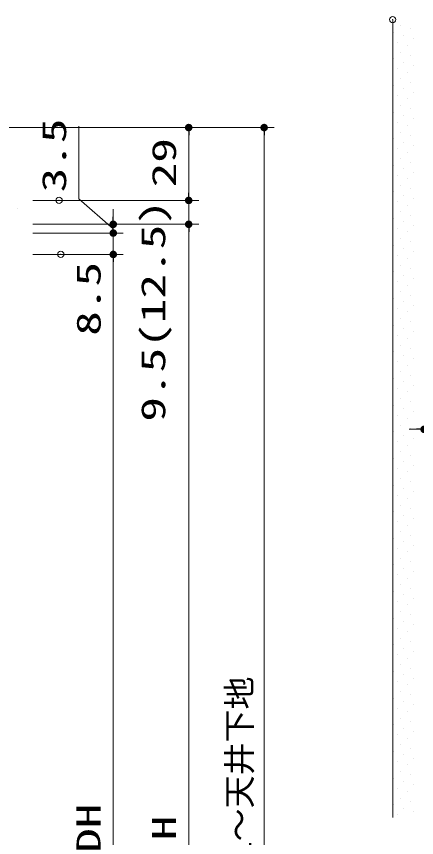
# Model space of a CAD drawing. Units: millimetres, scale not verified. Extents: x -1306 to 1306, y -607 to 607.
# Drawn here: x -177 to -17.9, y -175.6 to 151.3 of the extents above; entities that cross this region are included whole.
import ezdxf
from ezdxf.enums import TextEntityAlignment as Align

# ---------------------------------------------------------------- set-up
doc = ezdxf.new("R2010")
doc.units = ezdxf.units.MM
doc.header["$LTSCALE"] = 5
doc.header["$PDMODE"] = 32
doc.header["$PDSIZE"] = 2.5
for name, color, linetype, lineweight in [('0-1_線(黄)', 2, 'Continuous', 15), ('1-1_寸法線', 3, 'Continuous', 13), ('1-2_ハッチング', 6, 'Continuous', 9), ('1-4_DEFPOINTS', 7, 'Continuous', 5), ('1-5_0', 3, 'Continuous', 25)]:
    doc.layers.add(name, color=color, linetype=linetype, lineweight=lineweight)
doc.styles.add('ＭＳ ゴシック', font='')
doc.styles.get('ＭＳ ゴシック').set_extended_font_data('MS Gothic')

# ---------------------------------------------------------------- blocks, each defined once
blk = doc.blocks.new('_DOT')
at = {"layer": '1-5_0'}
blk.add_line((-2.5, 0), (-5, 0), dxfattribs=at)
for points in [[(0, 0), (-2.5, 0), (-2.48, 0.313)], [(0, 0), (-2.48, -0.313), (-2.5, 0)], [(0, 0), (-2.48, 0.313), (-2.421, 0.622)], [(0, 0), (-2.421, -0.622), (-2.48, -0.313)], [(0, 0), (-2.421, 0.622), (-2.324, 0.92)], [(0, 0), (-2.324, -0.92), (-2.421, -0.622)], [(0, 0), (-2.324, 0.92), (-2.191, 1.204)], [(0, 0), (-2.191, -1.204), (-2.324, -0.92)], [(0, 0), (-2.191, 1.204), (-2.023, 1.469)], [(0, 0), (-2.023, -1.469), (-2.191, -1.204)], [(0, 0), (-2.023, 1.469), (-1.822, 1.711)], [(0, 0), (-1.822, -1.711), (-2.023, -1.469)], [(0, 0), (-1.822, 1.711), (-1.594, 1.926)], [(0, 0), (-1.594, -1.926), (-1.822, -1.711)], [(0, 0), (-1.594, 1.926), (-1.34, 2.111)], [(0, 0), (-1.34, -2.111), (-1.594, -1.926)], [(0, 0), (-1.34, 2.111), (-1.064, 2.262)], [(0, 0), (-1.064, -2.262), (-1.34, -2.111)], [(0, 0), (-1.064, 2.262), (-0.773, 2.378)], [(0, 0), (-0.773, -2.378), (-1.064, -2.262)], [(0, 0), (-0.773, 2.378), (-0.468, 2.456)], [(0, 0), (-0.468, -2.456), (-0.773, -2.378)], [(0, 0), (-0.468, 2.456), (-0.157, 2.495)], [(0, 0), (-0.157, -2.495), (-0.468, -2.456)], [(0, 0), (-0.157, 2.495), (0.157, 2.495)], [(0, 0), (0.157, -2.495), (-0.157, -2.495)], [(0, 0), (0.157, 2.495), (0.468, 2.456)], [(0, 0), (0.468, 2.456), (0.773, 2.378)], [(0, 0), (0.773, 2.378), (1.064, 2.262)], [(0, 0), (1.064, 2.262), (1.34, 2.111)], [(0, 0), (1.34, 2.111), (1.594, 1.926)], [(0, 0), (1.594, 1.926), (1.822, 1.711)], [(0, 0), (1.822, 1.711), (2.023, 1.469)], [(0, 0), (2.023, 1.469), (2.191, 1.204)], [(0, 0), (2.191, 1.204), (2.324, 0.92)], [(0, 0), (2.324, 0.92), (2.421, 0.622)], [(0, 0), (2.421, 0.622), (2.48, 0.313)], [(0, 0), (2.48, 0.313), (2.5, 0)], [(0, 0), (0.468, -2.456), (0.157, -2.495)], [(0, 0), (0.773, -2.378), (0.468, -2.456)], [(0, 0), (1.064, -2.262), (0.773, -2.378)], [(0, 0), (1.34, -2.111), (1.064, -2.262)], [(0, 0), (1.594, -1.926), (1.34, -2.111)], [(0, 0), (1.822, -1.711), (1.594, -1.926)], [(0, 0), (2.023, -1.469), (1.822, -1.711)], [(0, 0), (2.191, -1.204), (2.023, -1.469)], [(0, 0), (2.324, -0.92), (2.191, -1.204)], [(0, 0), (2.421, -0.622), (2.324, -0.92)], [(0, 0), (2.48, -0.313), (2.421, -0.622)], [(0, 0), (2.5, 0), (2.48, -0.313)]]:
    blk.add_solid(points, dxfattribs=at)

msp = doc.modelspace()

# ---------------------------------------------------------------- linework, layer by layer
at = {"layer": '0-1_線(黄)'}
msp.add_line((-27.376, -167.678), (-27.376, 150.04), dxfattribs=at)
at = {"layer": '1-1_寸法線'}
for p, q in [((-208.001, 107.037), (-74.501, 107.037)), ((-189.539, 107.037), (-104.501, 107.037)), ((-108.501, 81.037), (-108.501, 104.037)), ((-78.501, -408.463), (-78.501, 104.037)), ((-108.501, 81.037), (-108.501, 84.037)), ((-170.501, 78.037), (-104.501, 78.037)), ((-152.039, 78.037), (-104.501, 78.037)), ((-108.501, 78.037), (-108.501, 68.537)), ((-138.501, 71.537), (-138.501, 74.537)), ((-138.501, 68.037), (-138.501, 71.037)), ((-138.501, 68.037), (-138.501, 71.037)), ((-170.501, 68.537), (-104.501, 68.537)), ((-170.501, 68.537), (-134.501, 68.537)), ((-170.501, 68.537), (-104.501, 68.537)), ((-138.501, 68.537), (-138.501, 65.037)), ((-138.501, 68.537), (-138.501, 65.037)), ((-108.501, 65.537), (-108.501, -408.463)), ((-108.501, 65.537), (-108.501, -12.606)), ((-170.501, 65.037), (-134.501, 65.037)), ((-170.501, 65.037), (-134.501, 65.037)), ((-138.501, 65.037), (-138.501, 56.537)), ((-138.501, 62.037), (-138.501, 59.037)), ((-170.501, 56.537), (-134.501, 56.537)), ((-151.375, 56.537), (-134.501, 56.537)), ((-138.501, 53.537), (-138.501, 21.585)), ((-138.501, 53.537), (-138.501, -396.463)), ((-17.876, -13.088), (-20.876, -13.088))]:
    msp.add_line(p, q, dxfattribs=at)
msp.add_lwpolyline([(-138.501, 66.787), (-152.2, 78.667), (-152.2, 107.62)], dxfattribs=at)
at = {"layer": '1-2_ハッチング'}
for p, q in [((-24.296, 147.689), (-24.246, 147.689)), ((-26.947, 145.037), (-26.897, 145.037)), ((-20.318, 146.363), (-20.268, 146.363)), ((-25.621, 141.06), (-25.571, 141.06)), ((-22.97, 143.711), (-22.92, 143.711)), ((-18.992, 142.385), (-18.942, 142.385)), ((-21.644, 139.734), (-21.594, 139.734)), ((-26.947, 134.43), (-26.897, 134.43)), ((-24.296, 137.082), (-24.246, 137.082)), ((-20.318, 135.756), (-20.268, 135.756)), ((-22.97, 133.105), (-22.92, 133.105)), ((-18.992, 131.779), (-18.942, 131.779)), ((-25.621, 130.453), (-25.571, 130.453)), ((-21.644, 129.127), (-21.594, 129.127)), ((-24.296, 126.475), (-24.246, 126.475)), ((-20.318, 125.15), (-20.268, 125.15)), ((-26.947, 123.824), (-26.897, 123.824)), ((-22.97, 122.498), (-22.92, 122.498)), ((-18.992, 121.172), (-18.942, 121.172)), ((-25.621, 119.846), (-25.571, 119.846)), ((-21.644, 118.521), (-21.594, 118.521)), ((-24.296, 115.869), (-24.246, 115.869)), ((-20.318, 114.543), (-20.268, 114.543)), ((-26.947, 113.217), (-26.897, 113.217)), ((-22.97, 111.891), (-22.92, 111.891)), ((-25.621, 109.24), (-25.571, 109.24)), ((-21.644, 107.914), (-21.594, 107.914)), ((-18.992, 110.566), (-18.942, 110.566)), ((-24.296, 105.262), (-24.246, 105.262)), ((-26.947, 102.611), (-26.897, 102.611)), ((-20.318, 103.936), (-20.268, 103.936)), ((-25.621, 98.633), (-25.571, 98.633)), ((-22.97, 101.285), (-22.92, 101.285)), ((-18.992, 99.959), (-18.942, 99.959)), ((-21.644, 97.307), (-21.594, 97.307)), ((-26.947, 92.004), (-26.897, 92.004)), ((-24.296, 94.656), (-24.246, 94.656)), ((-20.318, 93.33), (-20.268, 93.33)), ((-22.97, 90.678), (-22.92, 90.678)), ((-18.992, 89.352), (-18.942, 89.352)), ((-25.621, 88.027), (-25.571, 88.027)), ((-21.644, 86.701), (-21.594, 86.701)), ((-24.296, 84.049), (-24.246, 84.049)), ((-20.318, 82.723), (-20.268, 82.723)), ((-26.947, 81.397), (-26.897, 81.397)), ((-22.97, 80.072), (-22.92, 80.072)), ((-18.992, 78.746), (-18.942, 78.746)), ((-25.621, 77.42), (-25.571, 77.42)), ((-21.644, 76.094), (-21.594, 76.094)), ((-176.766, 74.768), (-176.716, 74.768)), ((-24.296, 73.442), (-24.246, 73.442)), ((-20.318, 72.117), (-20.268, 72.117)), ((-26.947, 70.791), (-26.897, 70.791)), ((-22.97, 69.465), (-22.92, 69.465)), ((-25.621, 66.813), (-25.571, 66.813)), ((-21.644, 65.488), (-21.594, 65.488)), ((-18.992, 68.139), (-18.942, 68.139)), ((-24.296, 62.836), (-24.246, 62.836)), ((-26.947, 60.184), (-26.897, 60.184)), ((-22.97, 58.858), (-22.92, 58.858)), ((-20.318, 61.51), (-20.268, 61.51)), ((-25.621, 56.207), (-25.571, 56.207)), ((-18.992, 57.533), (-18.942, 57.533)), ((-21.644, 54.881), (-21.594, 54.881)), ((-26.947, 49.578), (-26.897, 49.578)), ((-24.296, 52.229), (-24.246, 52.229)), ((-20.318, 50.903), (-20.268, 50.903)), ((-22.97, 48.252), (-22.92, 48.252)), ((-18.992, 46.926), (-18.942, 46.926)), ((-25.621, 45.6), (-25.571, 45.6)), ((-21.644, 44.274), (-21.594, 44.274)), ((-24.296, 41.623), (-24.246, 41.623)), ((-20.318, 40.297), (-20.268, 40.297)), ((-26.947, 38.971), (-26.897, 38.971)), ((-22.97, 37.645), (-22.92, 37.645)), ((-18.992, 36.319), (-18.942, 36.319)), ((-25.621, 34.994), (-25.571, 34.994)), ((-21.644, 33.668), (-21.594, 33.668)), ((-24.296, 31.016), (-24.246, 31.016)), ((-20.318, 29.69), (-20.268, 29.69)), ((-26.947, 28.364), (-26.897, 28.364)), ((-22.97, 27.039), (-22.92, 27.039)), ((-25.621, 24.387), (-25.571, 24.387)), ((-21.644, 23.061), (-21.594, 23.061)), ((-18.992, 25.713), (-18.942, 25.713)), ((-24.296, 20.409), (-24.246, 20.409)), ((-26.947, 17.758), (-26.897, 17.758)), ((-22.97, 16.432), (-22.92, 16.432)), ((-20.318, 19.084), (-20.268, 19.084)), ((-25.621, 13.78), (-25.571, 13.78)), ((-18.992, 15.106), (-18.942, 15.106)), ((-21.644, 12.455), (-21.594, 12.455)), ((-26.947, 7.151), (-26.897, 7.151)), ((-24.296, 9.803), (-24.246, 9.803)), ((-20.318, 8.477), (-20.268, 8.477)), ((-22.97, 5.825), (-22.92, 5.825)), ((-18.992, 4.5), (-18.942, 4.5)), ((-25.621, 3.174), (-25.571, 3.174)), ((-21.644, 1.848), (-21.594, 1.848)), ((-24.296, -0.804), (-24.246, -0.804)), ((-20.318, -2.13), (-20.268, -2.13)), ((-26.947, -3.455), (-26.897, -3.455)), ((-22.97, -4.781), (-22.92, -4.781)), ((-18.992, -6.107), (-18.942, -6.107)), ((-25.621, -7.433), (-25.571, -7.433)), ((-21.644, -8.759), (-21.594, -8.759)), ((-24.296, -11.41), (-24.246, -11.41)), ((-20.318, -12.736), (-20.268, -12.736)), ((-26.947, -14.062), (-26.897, -14.062)), ((-22.97, -15.388), (-22.92, -15.388)), ((-25.621, -18.039), (-25.571, -18.039)), ((-21.644, -19.365), (-21.594, -19.365)), ((-18.992, -16.714), (-18.942, -16.714)), ((-24.296, -22.017), (-24.246, -22.017)), ((-26.947, -24.669), (-26.897, -24.669)), ((-22.97, -25.994), (-22.92, -25.994)), ((-20.318, -23.343), (-20.268, -23.343)), ((-25.621, -28.646), (-25.571, -28.646)), ((-18.992, -27.32), (-18.942, -27.32)), ((-24.296, -32.624), (-24.246, -32.624)), ((-21.644, -29.972), (-21.594, -29.972)), ((-26.947, -35.275), (-26.897, -35.275)), ((-20.318, -33.949), (-20.268, -33.949)), ((-22.97, -36.601), (-22.92, -36.601)), ((-18.992, -37.927), (-18.942, -37.927)), ((-25.621, -39.253), (-25.571, -39.253)), ((-21.644, -40.579), (-21.594, -40.579)), ((-24.296, -43.23), (-24.246, -43.23)), ((-20.318, -44.556), (-20.268, -44.556)), ((-26.947, -45.882), (-26.897, -45.882)), ((-22.97, -47.208), (-22.92, -47.208)), ((-18.992, -48.533), (-18.942, -48.533)), ((-25.621, -49.859), (-25.571, -49.859)), ((-21.644, -51.185), (-21.594, -51.185)), ((-24.296, -53.837), (-24.246, -53.837)), ((-20.318, -55.163), (-20.268, -55.163)), ((-26.947, -56.488), (-26.897, -56.488)), ((-22.97, -57.814), (-22.92, -57.814)), ((-25.621, -60.466), (-25.571, -60.466)), ((-21.644, -61.792), (-21.594, -61.792)), ((-18.992, -59.14), (-18.942, -59.14)), ((-24.296, -64.443), (-24.246, -64.443)), ((-26.947, -67.095), (-26.897, -67.095)), ((-22.97, -68.421), (-22.92, -68.421)), ((-20.318, -65.769), (-20.268, -65.769)), ((-25.621, -71.072), (-25.571, -71.072)), ((-18.992, -69.747), (-18.942, -69.747)), ((-24.296, -75.05), (-24.246, -75.05)), ((-21.644, -72.398), (-21.594, -72.398)), ((-26.947, -77.702), (-26.897, -77.702)), ((-20.318, -76.376), (-20.268, -76.376)), ((-25.621, -81.679), (-25.571, -81.679)), ((-22.97, -79.027), (-22.92, -79.027)), ((-18.992, -80.353), (-18.942, -80.353)), ((-21.644, -83.005), (-21.594, -83.005)), ((-24.296, -85.657), (-24.246, -85.657)), ((-20.318, -86.982), (-20.268, -86.982)), ((-26.947, -88.308), (-26.897, -88.308)), ((-22.97, -89.634), (-22.92, -89.634)), ((-18.992, -90.96), (-18.942, -90.96)), ((-25.621, -92.286), (-25.571, -92.286)), ((-21.644, -93.612), (-21.594, -93.612)), ((-24.296, -96.263), (-24.246, -96.263)), ((-20.318, -97.589), (-20.268, -97.589)), ((-26.947, -98.915), (-26.897, -98.915)), ((-22.97, -100.241), (-22.92, -100.241)), ((-25.621, -102.892), (-25.571, -102.892)), ((-21.644, -104.218), (-21.594, -104.218)), ((-18.992, -101.566), (-18.942, -101.566)), ((-24.296, -106.87), (-24.246, -106.87)), ((-26.947, -109.521), (-26.897, -109.521)), ((-22.97, -110.847), (-22.92, -110.847)), ((-20.318, -108.196), (-20.268, -108.196)), ((-25.621, -113.499), (-25.571, -113.499)), ((-18.992, -112.173), (-18.942, -112.173)), ((-24.296, -117.476), (-24.246, -117.476)), ((-21.644, -114.825), (-21.594, -114.825)), ((-26.947, -120.128), (-26.897, -120.128)), ((-20.318, -118.802), (-20.268, -118.802)), ((-25.621, -124.105), (-25.571, -124.105)), ((-22.97, -121.454), (-22.92, -121.454)), ((-18.992, -122.78), (-18.942, -122.78)), ((-21.644, -125.431), (-21.594, -125.431)), ((-26.947, -130.735), (-26.897, -130.735)), ((-24.296, -128.083), (-24.246, -128.083)), ((-20.318, -129.409), (-20.268, -129.409)), ((-22.97, -132.06), (-22.92, -132.06)), ((-18.992, -133.386), (-18.942, -133.386)), ((-25.621, -134.712), (-25.571, -134.712)), ((-21.644, -136.038), (-21.594, -136.038)), ((-24.296, -138.69), (-24.246, -138.69)), ((-20.318, -140.015), (-20.268, -140.015)), ((-26.947, -141.341), (-26.897, -141.341)), ((-22.97, -142.667), (-22.92, -142.667)), ((-25.621, -145.319), (-25.571, -145.319)), ((-21.644, -146.645), (-21.594, -146.645)), ((-18.992, -143.993), (-18.942, -143.993)), ((-24.296, -149.296), (-24.246, -149.296)), ((-26.947, -151.948), (-26.897, -151.948)), ((-22.97, -153.274), (-22.92, -153.274)), ((-20.318, -150.622), (-20.268, -150.622)), ((-25.621, -155.925), (-25.571, -155.925)), ((-18.992, -154.599), (-18.942, -154.599)), ((-24.296, -159.903), (-24.246, -159.903)), ((-21.644, -157.251), (-21.594, -157.251)), ((-26.947, -162.554), (-26.897, -162.554)), ((-20.318, -161.229), (-20.268, -161.229)), ((-25.621, -166.532), (-25.571, -166.532)), ((-22.97, -163.88), (-22.92, -163.88)), ((-18.992, -165.206), (-18.942, -165.206))]:
    msp.add_line(p, q, dxfattribs=at)
at = {"layer": '1-4_DEFPOINTS'}
for p in [(-27.376, 150.037), (-108.501, 107.037), (-78.501, 107.037), (-160.039, 78.037), (-108.501, 68.537), (-138.501, 65.037), (-159.375, 56.537), (-138.501, 56.537)]:
    msp.add_point(p, dxfattribs=at)

# ---------------------------------------------------------------- block references
at = {"layer": '1-1_寸法線', "xscale": 0.6, "yscale": 0.6}
for p, rotation in [((-108.501, 107.037), 90), ((-78.501, 107.037), 90), ((-108.501, 78.037), 270), ((-108.501, 78.037), 270), ((-138.501, 68.537), 270), ((-108.501, 68.537), 90), ((-108.501, 68.537), 90), ((-138.501, 65.037), 270), ((-138.501, 65.037), 270), ((-138.501, 56.537), 90), ((-138.501, 56.537), 90)]:
    msp.add_blockref('_DOT', p, dxfattribs=dict(at, rotation=rotation))
msp.add_blockref('_DOT', (-14.876, -13.088), dxfattribs=at)

# ---------------------------------------------------------------- texts
at = {"layer": '1-1_寸法線', "style": 'ＭＳ ゴシック', "width": 1.5}
for s, p in [('3.5', (-154.35, 81.239)), ('29', (-110.651, 83.252)), ('9.5(12.5)', (-114.937, -10.034)), ('8.5', (-140.651, 24.156)), ('DH', (-140.651, -181.701)), ('H', (-110.651, -176.701))]:
    msp.add_text(s, height=9.604, rotation=90, dxfattribs=at).set_placement(p, align=Align.BOTTOM_LEFT)
at = {"layer": '1-1_寸法線', "style": 'ＭＳ ゴシック'}
msp.add_text('FL～天井下地', height=9.621, rotation=90, dxfattribs=at).set_placement((-80.651, -190.204), align=Align.BOTTOM_LEFT)

doc.saveas('drawing.dxf')
